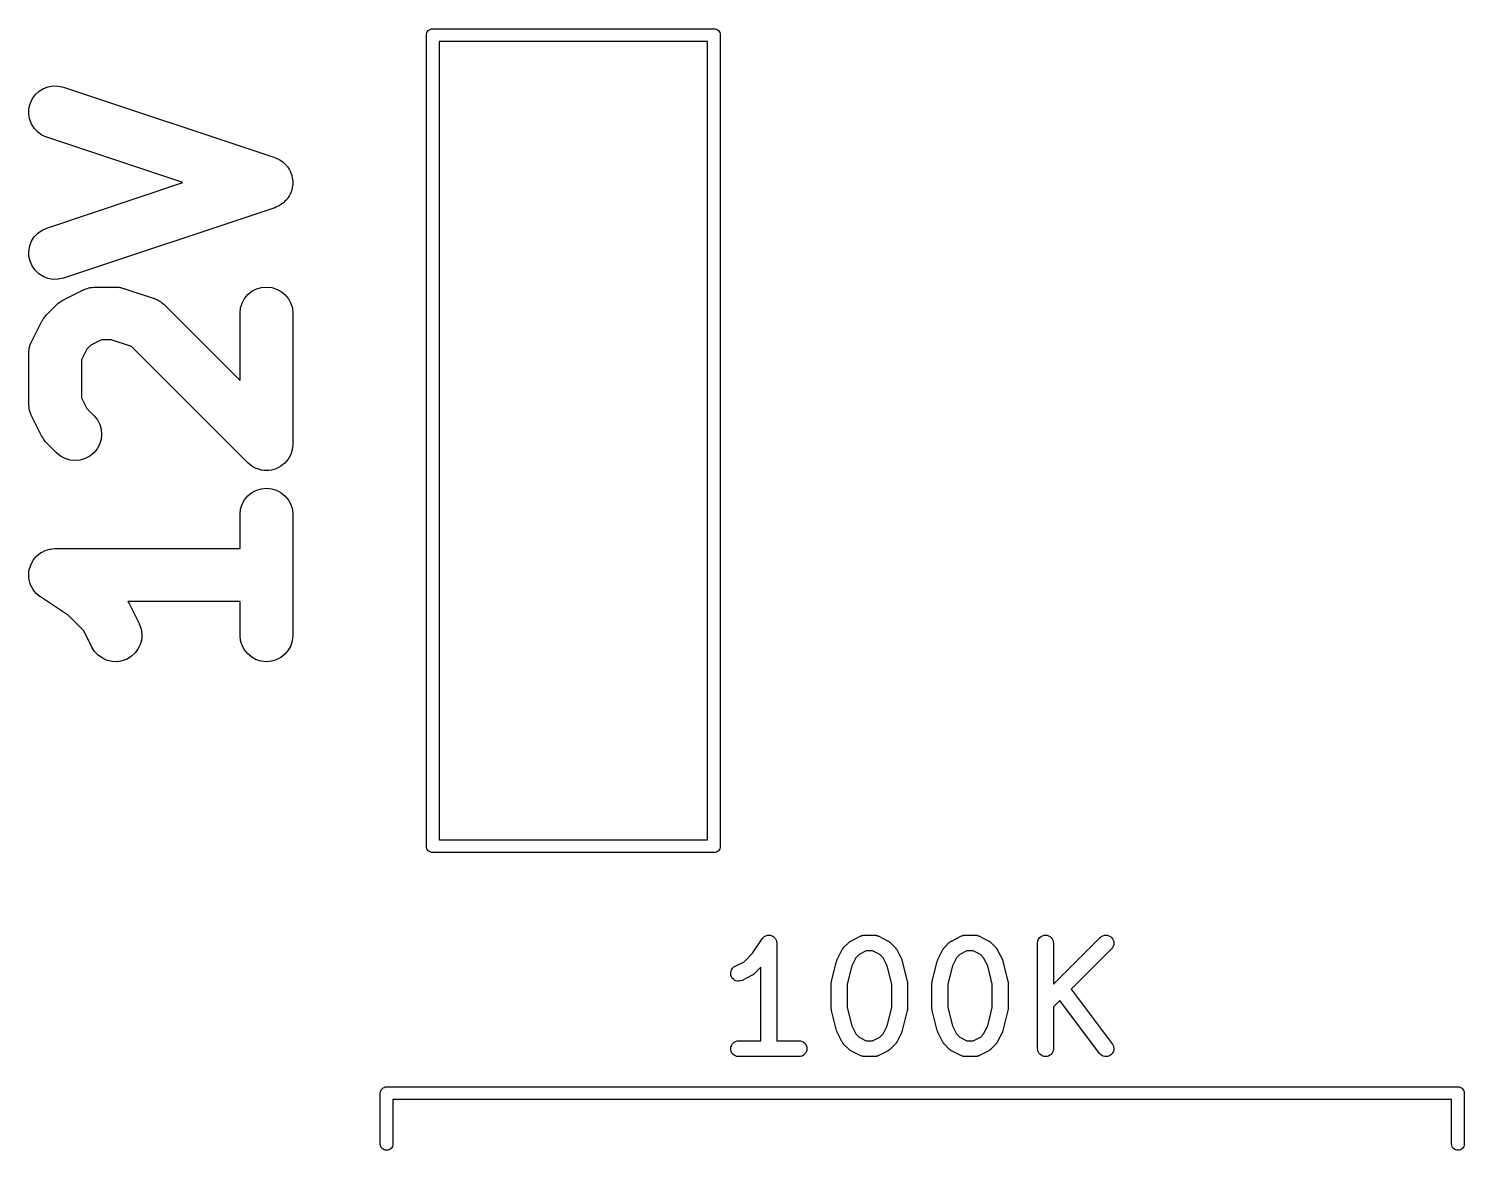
# Model space of a CAD drawing. Extents: x 84.8 to 173.4, y -140 to -47.1.
# Drawn here: x 97.46 to 111.05, y -78.63 to -68.01 of the extents above; entities that cross this region are included whole.
import ezdxf

# ---------------------------------------------------------------- set-up
doc = ezdxf.new("R2010")
doc.units = 0
doc.header["$MEASUREMENT"] = 0
doc.layers.add('BLACK', color=7, linetype='CONTINUOUS')

msp = doc.modelspace()

# ---------------------------------------------------------------- linework, layer by layer
at = {"layer": 'BLACK', "linetype": 'CONTINUOUS'}
for p, q in [((101.226, -68.072), (101.227, -68.0602)), ((101.227, -68.0602), (101.23, -68.0489)), ((101.23, -68.0489), (101.236, -68.0385)), ((101.236, -68.0385), (101.243, -68.0294)), ((101.243, -68.0294), (101.253, -68.0219)), ((101.253, -68.0219), (101.263, -68.0163)), ((101.263, -68.0163), (101.274, -68.0129)), ((101.274, -68.0129), (101.283, -68.012)), ((101.283, -68.012), (101.286, -68.0117)), ((101.286, -68.0117), (101.289, -68.012)), ((101.289, -68.012), (103.943, -68.012)), ((103.943, -68.012), (103.946, -68.0117)), ((103.946, -68.0117), (103.949, -68.012)), ((103.949, -68.012), (103.949, -68.012)), ((103.949, -68.012), (103.958, -68.0129)), ((103.958, -68.0129), (103.969, -68.0163)), ((103.969, -68.0163), (103.979, -68.0219)), ((103.979, -68.0219), (103.989, -68.0294)), ((103.989, -68.0294), (103.996, -68.0385)), ((103.996, -68.0385), (104.002, -68.0489)), ((104.002, -68.0489), (104.005, -68.0602)), ((104.005, -68.0602), (104.006, -68.072)), ((101.226, -68.0749), (101.226, -68.072)), ((101.226, -75.749), (101.226, -68.0749)), ((101.346, -68.132), (101.346, -75.692)), ((103.886, -68.132), (101.346, -68.132)), ((103.886, -75.692), (103.886, -68.132)), ((104.006, -68.072), (104.006, -68.0749)), ((104.006, -68.0749), (104.006, -75.7491)), ((97.5228, -68.6378), (97.5583, -68.6044)), ((97.5583, -68.6044), (97.5997, -68.5786)), ((97.5997, -68.5786), (97.6454, -68.5613)), ((97.6454, -68.5613), (97.6935, -68.5532)), ((97.6935, -68.5532), (97.7422, -68.5546)), ((97.7422, -68.5546), (97.7898, -68.5654)), ((97.7898, -68.5654), (99.7898, -69.2321)), ((97.463, -68.7694), (97.4741, -68.7219)), ((97.4741, -68.7219), (97.4943, -68.6774)), ((97.4943, -68.6774), (97.5228, -68.6378)), ((97.4612, -68.8181), (97.463, -68.7694)), ((97.469, -68.8663), (97.4612, -68.8181)), ((97.486, -68.912), (97.469, -68.8663)), ((97.5115, -68.9536), (97.486, -68.912)), ((97.5447, -68.9894), (97.5115, -68.9536)), ((97.5841, -69.0181), (97.5447, -68.9894)), ((97.6284, -69.0386), (97.5841, -69.0181)), ((97.6317, -69.0397), (97.6284, -69.0386)), ((98.9202, -69.4692), (97.6317, -69.0397)), ((99.7898, -69.2321), (99.7931, -69.2332)), ((99.7931, -69.2332), (99.8088, -69.2405)), ((99.8088, -69.2405), (99.8249, -69.2468)), ((99.8249, -69.2468), (99.8309, -69.2507)), ((99.8309, -69.2507), (99.8374, -69.2537)), ((99.8374, -69.2537), (99.8514, -69.2639)), ((99.8514, -69.2639), (99.8659, -69.2732)), ((99.8659, -69.2732), (99.8711, -69.2782)), ((99.8711, -69.2782), (99.8769, -69.2824)), ((99.8769, -69.2824), (99.8886, -69.2951)), ((99.8886, -69.2951), (99.901, -69.3071)), ((99.901, -69.3071), (99.9051, -69.313)), ((99.9051, -69.313), (99.91, -69.3182)), ((99.91, -69.3182), (99.919, -69.3329)), ((99.919, -69.3329), (99.9289, -69.3471)), ((99.9289, -69.3471), (99.9318, -69.3537)), ((99.9318, -69.3537), (99.9355, -69.3598)), ((99.9355, -69.3598), (99.9415, -69.376)), ((99.9415, -69.376), (99.9485, -69.3918)), ((99.9485, -69.3918), (99.95, -69.3988)), ((99.95, -69.3988), (99.9525, -69.4055)), ((99.9525, -69.4055), (99.9553, -69.4226)), ((99.9553, -69.4226), (99.959, -69.4395)), ((97.6317, -69.8987), (98.9202, -69.4692)), ((99.9402, -69.5657), (99.934, -69.5818)), ((99.9474, -69.5499), (99.9402, -69.5657)), ((99.949, -69.543), (99.9474, -69.5499)), ((99.9516, -69.5363), (99.949, -69.543)), ((99.9546, -69.5193), (99.9516, -69.5363)), ((99.9585, -69.5025), (99.9546, -69.5193)), ((99.9588, -69.4953), (99.9585, -69.5025)), ((99.96, -69.4883), (99.9588, -69.4953)), ((99.959, -69.4395), (99.9591, -69.4466)), ((99.9591, -69.4466), (99.9603, -69.4537)), ((99.9603, -69.4537), (99.9597, -69.471)), ((99.9597, -69.471), (99.96, -69.4883)), ((99.8056, -69.6994), (99.7898, -69.7064)), ((99.8218, -69.6932), (99.8056, -69.6994)), ((99.8278, -69.6894), (99.8218, -69.6932)), ((99.8344, -69.6865), (99.8278, -69.6894)), ((99.8485, -69.6766), (99.8344, -69.6865)), ((99.8632, -69.6674), (99.8485, -69.6766)), ((99.8684, -69.6625), (99.8632, -69.6674)), ((99.8742, -69.6584), (99.8684, -69.6625)), ((99.8862, -69.6458), (99.8742, -69.6584)), ((99.8988, -69.634), (99.8862, -69.6458)), ((99.9029, -69.6282), (99.8988, -69.634)), ((99.9079, -69.623), (99.9029, -69.6282)), ((99.9171, -69.6084), (99.9079, -69.623)), ((99.9272, -69.5944), (99.9171, -69.6084)), ((99.9301, -69.5879), (99.9272, -69.5944)), ((99.934, -69.5818), (99.9301, -69.5879)), ((99.7898, -69.7064), (97.7898, -70.3731)), ((97.5137, -69.9821), (97.5473, -69.9468)), ((97.5473, -69.9468), (97.5871, -69.9186)), ((97.5871, -69.9186), (97.6317, -69.8987)), ((97.4615, -70.1169), (97.4699, -70.0688)), ((97.4699, -70.0688), (97.4875, -70.0233)), ((97.4875, -70.0233), (97.5137, -69.9821)), ((97.4625, -70.1657), (97.4615, -70.1169)), ((97.473, -70.2133), (97.4625, -70.1657)), ((97.4926, -70.258), (97.473, -70.2133)), ((97.5205, -70.2981), (97.4926, -70.258)), ((97.5556, -70.3319), (97.5205, -70.2981)), ((97.5966, -70.3583), (97.5556, -70.3319)), ((97.642, -70.3763), (97.5966, -70.3583)), ((97.69, -70.385), (97.642, -70.3763)), ((97.7865, -70.3742), (97.7388, -70.3843)), ((97.7898, -70.3731), (97.7865, -70.3742)), ((97.7388, -70.3843), (97.69, -70.385)), ((97.7894, -70.579), (97.9799, -70.4837)), ((97.9799, -70.4837), (97.983, -70.4822)), ((97.983, -70.4822), (97.99, -70.4796)), ((97.99, -70.4796), (97.9964, -70.4762)), ((97.9964, -70.4762), (98.0128, -70.4713)), ((98.0128, -70.4713), (98.0288, -70.4654)), ((98.0288, -70.4654), (98.0361, -70.4642)), ((98.0361, -70.4642), (98.0432, -70.4621)), ((98.0432, -70.4621), (98.0602, -70.4604)), ((98.0602, -70.4604), (98.077, -70.4578)), ((98.077, -70.4578), (98.0844, -70.4581)), ((98.0844, -70.4581), (98.0917, -70.4573)), ((98.0917, -70.4573), (98.2822, -70.4573)), ((98.2822, -70.4573), (98.2857, -70.4574)), ((98.2857, -70.4574), (98.2996, -70.4589)), ((98.2996, -70.4589), (98.3137, -70.4593)), ((98.3137, -70.4593), (98.3238, -70.4616)), ((98.3238, -70.4616), (98.3342, -70.4628)), ((98.3342, -70.4628), (98.3476, -70.467)), ((98.3476, -70.467), (98.3612, -70.4702)), ((98.3612, -70.4702), (98.647, -70.5654)), ((99.5358, -70.5287), (99.5739, -70.4981)), ((99.5739, -70.4981), (99.6171, -70.4755)), ((99.6171, -70.4755), (99.6639, -70.4618)), ((99.6639, -70.4618), (99.7125, -70.4573)), ((99.7125, -70.4573), (99.761, -70.4624)), ((99.761, -70.4624), (99.8076, -70.4769)), ((99.8076, -70.4769), (99.8506, -70.5001)), ((99.8506, -70.5001), (99.8882, -70.5312)), ((97.6292, -70.721), (97.7245, -70.6258)), ((97.7245, -70.6258), (97.7269, -70.6233)), ((97.7269, -70.6233), (97.7379, -70.6146)), ((97.7379, -70.6146), (97.7481, -70.6049)), ((97.7481, -70.6049), (97.7569, -70.5994)), ((97.7569, -70.5994), (97.7651, -70.5929)), ((97.7651, -70.5929), (97.7775, -70.5864)), ((97.7775, -70.5864), (97.7894, -70.579)), ((98.647, -70.5654), (98.6503, -70.5665)), ((98.6503, -70.5665), (98.6569, -70.5696)), ((98.6569, -70.5696), (98.664, -70.5718)), ((98.664, -70.5718), (98.679, -70.5798)), ((98.679, -70.5798), (98.6945, -70.587)), ((98.6945, -70.587), (98.7005, -70.5913)), ((98.7005, -70.5913), (98.707, -70.5948)), ((98.707, -70.5948), (98.7202, -70.6057)), ((98.7202, -70.6057), (98.734, -70.6157)), ((98.734, -70.6157), (98.739, -70.6211)), ((98.739, -70.6211), (98.7447, -70.6258)), ((98.7447, -70.6258), (99.4608, -71.3419)), ((99.4662, -70.6554), (99.481, -70.6088)), ((99.481, -70.6088), (99.5045, -70.5661)), ((99.5045, -70.5661), (99.5358, -70.5287)), ((99.8882, -70.5312), (99.919, -70.569)), ((99.919, -70.569), (99.9419, -70.6121)), ((99.9419, -70.6121), (99.956, -70.6588)), ((97.4872, -70.9765), (97.5824, -70.786)), ((97.5824, -70.786), (97.584, -70.7829)), ((97.584, -70.7829), (97.5916, -70.7711)), ((97.5916, -70.7711), (97.5983, -70.7587)), ((97.5983, -70.7587), (97.6049, -70.7507)), ((97.6049, -70.7507), (97.6105, -70.742)), ((97.6105, -70.742), (97.6203, -70.7319)), ((97.6203, -70.7319), (97.6292, -70.721)), ((99.4608, -70.7038), (99.4662, -70.6554)), ((99.4608, -70.7073), (99.4608, -70.7038)), ((99.4608, -71.3419), (99.4608, -70.7073)), ((99.956, -70.6588), (99.9608, -70.7073)), ((99.9608, -70.7073), (99.9608, -71.9454)), ((97.4614, -71.0701), (97.4643, -71.0533)), ((97.4643, -71.0533), (97.4662, -71.0363)), ((97.4662, -71.0363), (97.4684, -71.0293)), ((97.4684, -71.0293), (97.4697, -71.022)), ((97.4697, -71.022), (97.4758, -71.0061)), ((97.4758, -71.0061), (97.481, -70.9898)), ((97.481, -70.9898), (97.4845, -70.9834)), ((97.4845, -70.9834), (97.4872, -70.9765)), ((98.0115, -71.0459), (97.9608, -71.1473)), ((98.0493, -71.008), (98.0115, -71.0459)), ((98.1507, -70.9573), (98.0493, -71.008)), ((98.2416, -70.9573), (98.1507, -70.9573)), ((98.4329, -71.0211), (98.2416, -70.9573)), ((99.534, -72.1222), (98.4329, -71.0211)), ((97.4608, -71.0848), (97.4616, -71.0775)), ((97.4608, -71.0883), (97.4608, -71.0848)), ((97.4608, -71.5645), (97.4608, -71.0883)), ((97.4616, -71.0775), (97.4614, -71.0701)), ((97.9608, -71.1473), (97.9608, -71.5055)), ((97.4615, -71.5718), (97.4608, -71.5645)), ((97.4612, -71.5792), (97.4615, -71.5718)), ((97.4639, -71.596), (97.4612, -71.5792)), ((97.4655, -71.613), (97.4639, -71.596)), ((97.9608, -71.5055), (98.0115, -71.6069)), ((97.4676, -71.6201), (97.4655, -71.613)), ((97.4688, -71.6273), (97.4676, -71.6201)), ((97.4747, -71.6434), (97.4688, -71.6273)), ((97.4796, -71.6597), (97.4747, -71.6434)), ((97.4831, -71.6662), (97.4796, -71.6597)), ((97.4856, -71.6731), (97.4831, -71.6662)), ((97.4872, -71.6763), (97.4856, -71.6731)), ((97.5824, -71.8668), (97.4872, -71.6763)), ((98.0115, -71.6069), (98.078, -71.6734)), ((98.078, -71.6734), (98.0805, -71.6759)), ((98.0805, -71.6759), (98.1109, -71.714)), ((98.1109, -71.714), (98.1334, -71.7573)), ((97.5899, -71.8786), (97.5824, -71.8668)), ((98.1334, -71.7573), (98.147, -71.8042)), ((98.1512, -71.8528), (98.146, -71.9013)), ((98.147, -71.8042), (98.1512, -71.8528)), ((97.5963, -71.8911), (97.5899, -71.8786)), ((97.6028, -71.8992), (97.5963, -71.8911)), ((97.6084, -71.9081), (97.6028, -71.8992)), ((97.618, -71.9183), (97.6084, -71.9081)), ((97.6268, -71.9292), (97.618, -71.9183)), ((97.6292, -71.9317), (97.6268, -71.9292)), ((97.7245, -72.027), (97.6292, -71.9317)), ((98.108, -71.9907), (98.0768, -72.0282)), ((98.1314, -71.9479), (98.108, -71.9907)), ((98.146, -71.9013), (98.1314, -71.9479)), ((99.9553, -71.9974), (99.9481, -72.0201)), ((99.9555, -71.9966), (99.9553, -71.997)), ((99.9553, -71.997), (99.9553, -71.9974)), ((99.9581, -71.9728), (99.9555, -71.9966)), ((99.9607, -71.9489), (99.9581, -71.9728)), ((99.9608, -71.9454), (99.9607, -71.948)), ((99.9607, -71.948), (99.9607, -71.948)), ((99.9607, -71.948), (99.9607, -71.9481)), ((99.9607, -71.9481), (99.9607, -71.9489)), ((97.7622, -72.0579), (97.7245, -72.027)), ((97.8052, -72.081), (97.7622, -72.0579)), ((97.8518, -72.0953), (97.8052, -72.081)), ((97.9004, -72.1002), (97.8518, -72.0953)), ((97.9489, -72.0956), (97.9004, -72.1002)), ((97.9957, -72.0817), (97.9489, -72.0956)), ((98.0389, -72.0589), (97.9957, -72.0817)), ((98.0768, -72.0282), (98.0389, -72.0589)), ((99.5526, -72.1375), (99.534, -72.1222)), ((99.571, -72.1527), (99.5526, -72.1375)), ((99.8671, -72.139), (99.8484, -72.1541)), ((99.8857, -72.124), (99.8671, -72.139)), ((99.886, -72.1237), (99.8857, -72.124)), ((99.8863, -72.1234), (99.886, -72.1237)), ((99.9017, -72.105), (99.8863, -72.1234)), ((99.917, -72.0867), (99.9017, -72.105)), ((99.9172, -72.0863), (99.917, -72.0867)), ((99.9175, -72.0859), (99.9172, -72.0863)), ((99.9291, -72.0648), (99.9175, -72.0859)), ((99.9405, -72.0439), (99.9291, -72.0648)), ((99.9407, -72.0435), (99.9405, -72.0439)), ((99.9409, -72.0431), (99.9407, -72.0435)), ((99.9481, -72.0201), (99.9409, -72.0431)), ((99.5713, -72.1529), (99.571, -72.1527)), ((99.5717, -72.1532), (99.5713, -72.1529)), ((99.593, -72.1646), (99.5717, -72.1532)), ((99.6139, -72.1759), (99.593, -72.1646)), ((99.6143, -72.176), (99.6139, -72.1759)), ((99.6147, -72.1762), (99.6143, -72.176)), ((99.6376, -72.1833), (99.6147, -72.1762)), ((99.6605, -72.1903), (99.6376, -72.1833)), ((99.6609, -72.1904), (99.6605, -72.1903)), ((99.6613, -72.1905), (99.6609, -72.1904)), ((99.6852, -72.1929), (99.6613, -72.1905)), ((99.709, -72.1954), (99.6852, -72.1929)), ((99.7095, -72.1954), (99.709, -72.1954)), ((99.7099, -72.1954), (99.7095, -72.1954)), ((99.7337, -72.1932), (99.7099, -72.1954)), ((99.7576, -72.191), (99.7337, -72.1932)), ((99.758, -72.1909), (99.7576, -72.191)), ((99.7585, -72.1908), (99.758, -72.1909)), ((99.7813, -72.184), (99.7585, -72.1908)), ((99.8044, -72.1772), (99.7813, -72.184)), ((99.8048, -72.177), (99.8044, -72.1772)), ((99.8052, -72.1769), (99.8048, -72.177)), ((99.8265, -72.1657), (99.8052, -72.1769)), ((99.8477, -72.1546), (99.8265, -72.1657)), ((99.848, -72.1543), (99.8477, -72.1546)), ((99.8484, -72.1541), (99.848, -72.1543)), ((99.5358, -72.4335), (99.5739, -72.4029)), ((99.5739, -72.4029), (99.6171, -72.3803)), ((99.6171, -72.3803), (99.6639, -72.3665)), ((99.6639, -72.3665), (99.7125, -72.3621)), ((99.7125, -72.3621), (99.761, -72.3672)), ((99.761, -72.3672), (99.8076, -72.3816)), ((99.8076, -72.3816), (99.8506, -72.4048)), ((99.8506, -72.4048), (99.8882, -72.4359)), ((99.4662, -72.5601), (99.481, -72.5136)), ((99.481, -72.5136), (99.5045, -72.4709)), ((99.5045, -72.4709), (99.5358, -72.4335)), ((99.8882, -72.4359), (99.919, -72.4737)), ((99.919, -72.4737), (99.9419, -72.5168)), ((99.9419, -72.5168), (99.956, -72.5635)), ((99.4608, -72.6086), (99.4662, -72.5601)), ((99.4608, -72.6121), (99.4608, -72.6086)), ((99.4608, -72.9335), (99.4608, -72.6121)), ((99.956, -72.5635), (99.9608, -72.6121)), ((99.9608, -72.6121), (99.9608, -73.755)), ((97.5941, -72.9638), (97.6155, -72.9524)), ((97.6155, -72.9524), (97.6157, -72.9523)), ((97.6157, -72.9523), (97.6159, -72.9522)), ((97.6159, -72.9522), (97.6388, -72.9453)), ((97.6388, -72.9453), (97.6622, -72.9383)), ((97.6622, -72.9383), (97.6624, -72.9383)), ((97.6624, -72.9383), (97.6626, -72.9382)), ((97.6626, -72.9382), (97.6864, -72.9359)), ((97.6864, -72.9359), (97.7108, -72.9335)), ((97.7108, -72.9335), (99.4608, -72.9335)), ((97.4732, -73.1097), (97.4803, -73.0866)), ((97.4803, -73.0866), (97.4804, -73.0865)), ((97.4804, -73.0863), (97.4922, -73.0647)), ((97.4804, -73.0865), (97.4804, -73.0863)), ((97.4922, -73.0647), (97.5035, -73.0437)), ((97.5035, -73.0437), (97.5036, -73.0436)), ((97.5036, -73.0436), (97.5037, -73.0434)), ((97.5037, -73.0434), (97.5193, -73.0246)), ((97.5193, -73.0246), (97.5346, -73.0061)), ((97.5346, -73.0061), (97.5348, -73.006)), ((97.5348, -73.006), (97.5349, -73.0059)), ((97.5349, -73.0059), (97.5536, -72.9906)), ((97.5536, -72.9906), (97.5724, -72.9753)), ((97.5724, -72.9753), (97.5726, -72.9752)), ((97.5726, -72.9752), (97.5727, -72.9751)), ((97.5727, -72.9751), (97.5941, -72.9638)), ((97.4608, -73.1814), (97.4633, -73.1572)), ((97.4608, -73.1816), (97.4608, -73.1814)), ((97.4608, -73.1818), (97.4608, -73.1816)), ((97.463, -73.2059), (97.4608, -73.1818)), ((97.4651, -73.23), (97.463, -73.2059)), ((97.4633, -73.1572), (97.4659, -73.1333)), ((97.4652, -73.2302), (97.4651, -73.23)), ((97.4652, -73.2304), (97.4652, -73.2302)), ((97.472, -73.2536), (97.4652, -73.2304)), ((97.4659, -73.1329), (97.4732, -73.1097)), ((97.4659, -73.1331), (97.4659, -73.1329)), ((97.4659, -73.1333), (97.4659, -73.1331)), ((97.4788, -73.2768), (97.472, -73.2536)), ((97.4789, -73.277), (97.4788, -73.2768)), ((97.479, -73.2772), (97.4789, -73.277)), ((97.4901, -73.2985), (97.479, -73.2772)), ((97.5014, -73.3201), (97.4901, -73.2985)), ((97.5015, -73.3202), (97.5014, -73.3201)), ((97.5016, -73.3204), (97.5015, -73.3202)), ((97.5167, -73.3392), (97.5016, -73.3204)), ((97.5319, -73.3582), (97.5167, -73.3392)), ((97.532, -73.3583), (97.5319, -73.3582)), ((97.5321, -73.3584), (97.532, -73.3583)), ((97.5504, -73.3738), (97.5321, -73.3584)), ((97.5692, -73.3896), (97.5504, -73.3738)), ((97.5695, -73.3898), (97.5692, -73.3896)), ((97.5721, -73.3915), (97.5695, -73.3898)), ((97.5695, -73.3898), (97.5695, -73.3898)), ((97.5695, -73.3898), (97.5695, -73.3898)), ((97.8372, -73.5683), (97.5721, -73.3915)), ((99.4608, -73.4335), (98.3993, -73.4335)), ((98.3993, -73.4335), (98.4031, -73.4408)), ((98.4031, -73.4408), (98.4106, -73.4527)), ((98.4106, -73.4527), (98.5058, -73.6431)), ((99.4608, -73.755), (99.4608, -73.4335)), ((97.9815, -73.7126), (97.8372, -73.5683)), ((98.0586, -73.8668), (97.9815, -73.7126)), ((98.5058, -73.6431), (98.5073, -73.6463)), ((98.5073, -73.6463), (98.5242, -73.6921)), ((98.5242, -73.6921), (98.5318, -73.7403)), ((98.5318, -73.7403), (98.5299, -73.789)), ((99.4655, -73.8035), (99.4608, -73.755)), ((99.9607, -73.7584), (99.9553, -73.8069)), ((99.9608, -73.755), (99.9607, -73.7584)), ((98.0846, -73.9081), (98.0586, -73.8668)), ((98.1181, -73.9435), (98.0846, -73.9081)), ((98.4982, -73.8808), (98.4696, -73.9204)), ((98.5185, -73.8365), (98.4982, -73.8808)), ((98.5299, -73.789), (98.5185, -73.8365)), ((99.4796, -73.8502), (99.4655, -73.8035)), ((99.5025, -73.8933), (99.4796, -73.8502)), ((99.5334, -73.9311), (99.5025, -73.8933)), ((99.917, -73.8962), (99.8857, -73.9336)), ((99.9405, -73.8534), (99.917, -73.8962)), ((99.9553, -73.8069), (99.9405, -73.8534)), ((98.1578, -73.9718), (98.1181, -73.9435)), ((98.2023, -73.9918), (98.1578, -73.9718)), ((98.2498, -74.0028), (98.2023, -73.9918)), ((98.2986, -74.0044), (98.2498, -74.0028)), ((98.3467, -73.9965), (98.2986, -74.0044)), ((98.3924, -73.9793), (98.3467, -73.9965)), ((98.4339, -73.9536), (98.3924, -73.9793)), ((98.4696, -73.9204), (98.4339, -73.9536)), ((99.571, -73.9622), (99.5334, -73.9311)), ((99.6139, -73.9854), (99.571, -73.9622)), ((99.6605, -73.9998), (99.6139, -73.9854)), ((99.709, -74.0049), (99.6605, -73.9998)), ((99.7576, -74.0005), (99.709, -74.0049)), ((99.8044, -73.9867), (99.7576, -74.0005)), ((99.8477, -73.9641), (99.8044, -73.9867)), ((99.8857, -73.9336), (99.8477, -73.9641)), ((101.226, -75.752), (101.226, -75.749)), ((101.227, -75.7638), (101.226, -75.752)), ((101.23, -75.7751), (101.227, -75.7638)), ((101.236, -75.7855), (101.23, -75.7751)), ((101.243, -75.7946), (101.236, -75.7855)), ((101.253, -75.8021), (101.243, -75.7946)), ((101.263, -75.8077), (101.253, -75.8021)), ((101.274, -75.8111), (101.263, -75.8077)), ((101.283, -75.812), (101.274, -75.8111)), ((101.286, -75.8123), (101.283, -75.812)), ((101.283, -75.812), (101.283, -75.812)), ((101.289, -75.812), (101.286, -75.8123)), ((103.943, -75.812), (101.289, -75.812)), ((101.346, -75.692), (103.886, -75.692)), ((103.946, -75.8123), (103.943, -75.812)), ((103.95, -75.8119), (103.946, -75.8123)), ((103.958, -75.8111), (103.95, -75.8119)), ((103.969, -75.8077), (103.958, -75.8111)), ((103.979, -75.8021), (103.969, -75.8077)), ((103.989, -75.7946), (103.979, -75.8021)), ((103.996, -75.7855), (103.989, -75.7946)), ((104.002, -75.7751), (103.996, -75.7855)), ((104.005, -75.7638), (104.002, -75.7751)), ((104.006, -75.752), (104.005, -75.7638)), ((104.006, -75.7491), (104.006, -75.752)), ((104.312, -76.7635), (104.403, -76.6268)), ((104.403, -76.6268), (104.404, -76.626)), ((104.404, -76.6259), (104.408, -76.6205)), ((104.404, -76.626), (104.404, -76.6259)), ((104.404, -76.626), (104.404, -76.626)), ((104.404, -76.626), (104.404, -76.626)), ((104.408, -76.6205), (104.413, -76.6148)), ((104.413, -76.6147), (104.419, -76.6102)), ((104.413, -76.6148), (104.413, -76.6147)), ((104.413, -76.6148), (104.413, -76.6148)), ((104.419, -76.6102), (104.425, -76.6056)), ((104.425, -76.6056), (104.431, -76.6021)), ((104.425, -76.6056), (104.425, -76.6056)), ((104.425, -76.6056), (104.425, -76.6056)), ((104.431, -76.6021), (104.438, -76.5988)), ((104.438, -76.5988), (104.444, -76.5968)), ((104.438, -76.5988), (104.438, -76.5988)), ((104.438, -76.5988), (104.438, -76.5988)), ((104.444, -76.5968), (104.452, -76.5947)), ((104.452, -76.5947), (104.459, -76.5941)), ((104.452, -76.5947), (104.452, -76.5947)), ((104.452, -76.5947), (104.452, -76.5947)), ((104.459, -76.5941), (104.466, -76.5934)), ((104.466, -76.5934), (104.466, -76.5934)), ((104.466, -76.5934), (104.473, -76.5941)), ((104.466, -76.5934), (104.466, -76.5934)), ((104.473, -76.5941), (104.481, -76.5949)), ((104.481, -76.5949), (104.481, -76.5949)), ((104.481, -76.5949), (104.481, -76.5949)), ((104.481, -76.5949), (104.488, -76.5971)), ((104.488, -76.5971), (104.495, -76.5992)), ((104.495, -76.5992), (104.495, -76.5993)), ((104.495, -76.5993), (104.495, -76.5993)), ((104.495, -76.5993), (104.501, -76.6026)), ((104.501, -76.6026), (104.508, -76.6062)), ((104.508, -76.6062), (104.508, -76.6062)), ((104.508, -76.6062), (104.508, -76.6063)), ((104.508, -76.6063), (104.513, -76.6106)), ((104.513, -76.6106), (104.519, -76.6155)), ((104.519, -76.6155), (104.519, -76.6156)), ((104.519, -76.6156), (104.519, -76.6156)), ((104.519, -76.6156), (104.523, -76.6212)), ((104.523, -76.6212), (104.528, -76.6269)), ((104.528, -76.6269), (104.528, -76.6269)), ((104.528, -76.6269), (104.528, -76.627)), ((104.528, -76.627), (104.532, -76.6334)), ((105.242, -76.6489), (105.337, -76.6013)), ((105.337, -76.6013), (105.338, -76.6008)), ((105.338, -76.6008), (105.34, -76.6001)), ((105.34, -76.6001), (105.342, -76.599)), ((105.342, -76.599), (105.347, -76.5976)), ((105.347, -76.5976), (105.352, -76.5958)), ((105.352, -76.5958), (105.354, -76.5954)), ((105.354, -76.5954), (105.356, -76.5948)), ((105.356, -76.5948), (105.361, -76.5943)), ((105.361, -76.5943), (105.366, -76.5935)), ((105.366, -76.5935), (105.368, -76.5936)), ((105.368, -76.5936), (105.37, -76.5934)), ((105.37, -76.5934), (105.466, -76.5934)), ((105.466, -76.5934), (105.467, -76.5934)), ((105.467, -76.5934), (105.469, -76.5936)), ((105.469, -76.5936), (105.471, -76.5936)), ((105.471, -76.5936), (105.476, -76.5944)), ((105.476, -76.5944), (105.481, -76.595)), ((105.481, -76.595), (105.483, -76.5957)), ((105.483, -76.5957), (105.485, -76.5961)), ((105.485, -76.5961), (105.49, -76.5979)), ((105.49, -76.5979), (105.495, -76.5994)), ((105.495, -76.5994), (105.497, -76.6005)), ((105.497, -76.6005), (105.499, -76.6013)), ((105.499, -76.6013), (105.594, -76.6489)), ((106.194, -76.6489), (106.289, -76.6013)), ((106.289, -76.6013), (106.29, -76.6008)), ((106.29, -76.6008), (106.292, -76.6001)), ((106.292, -76.6001), (106.294, -76.599)), ((106.294, -76.599), (106.299, -76.5976)), ((106.299, -76.5976), (106.304, -76.5958)), ((106.304, -76.5958), (106.306, -76.5954)), ((106.306, -76.5954), (106.308, -76.5948)), ((106.308, -76.5948), (106.313, -76.5943)), ((106.313, -76.5943), (106.318, -76.5935)), ((106.318, -76.5935), (106.321, -76.5936)), ((106.321, -76.5936), (106.323, -76.5934)), ((106.323, -76.5934), (106.418, -76.5934)), ((106.418, -76.5934), (106.419, -76.5934)), ((106.419, -76.5934), (106.421, -76.5936)), ((106.421, -76.5936), (106.423, -76.5936)), ((106.423, -76.5936), (106.429, -76.5944)), ((106.429, -76.5944), (106.434, -76.595)), ((106.434, -76.595), (106.436, -76.5957)), ((106.436, -76.5957), (106.438, -76.5961)), ((106.438, -76.5961), (106.443, -76.5979)), ((106.443, -76.5979), (106.448, -76.5994)), ((106.448, -76.5994), (106.449, -76.6005)), ((106.449, -76.6005), (106.452, -76.6013)), ((106.452, -76.6013), (106.547, -76.6489)), ((107.016, -76.6388), (107.023, -76.626)), ((107.023, -76.626), (107.032, -76.6148)), ((107.032, -76.6148), (107.044, -76.6056)), ((107.044, -76.6056), (107.057, -76.5988)), ((107.057, -76.5988), (107.071, -76.5947)), ((107.071, -76.5947), (107.085, -76.5934)), ((107.085, -76.5934), (107.1, -76.5949)), ((107.1, -76.5949), (107.114, -76.5992)), ((107.114, -76.5992), (107.127, -76.6062)), ((107.127, -76.6062), (107.138, -76.6155)), ((107.138, -76.6155), (107.147, -76.6269)), ((107.147, -76.6269), (107.154, -76.6398)), ((107.16, -77.0587), (107.603, -76.6153)), ((107.603, -76.6153), (107.604, -76.6146)), ((107.604, -76.6146), (107.615, -76.6055)), ((107.615, -76.6055), (107.628, -76.5987)), ((107.628, -76.5987), (107.642, -76.5947)), ((107.642, -76.5947), (107.657, -76.5934)), ((107.657, -76.5934), (107.671, -76.595)), ((107.671, -76.595), (107.685, -76.5993)), ((107.685, -76.5993), (107.698, -76.6063)), ((107.698, -76.6063), (107.709, -76.6157)), ((107.709, -76.6157), (107.719, -76.6271)), ((107.719, -76.6271), (107.726, -76.64)), ((104.231, -76.8448), (104.312, -76.7635)), ((104.532, -76.6334), (104.535, -76.6398)), ((104.535, -76.6398), (104.535, -76.6399)), ((104.535, -76.6399), (104.535, -76.6399)), ((104.535, -76.6399), (104.537, -76.6464)), ((104.537, -76.6464), (104.539, -76.6538)), ((104.539, -76.6538), (104.539, -76.6539)), ((104.539, -76.6539), (104.539, -76.6539)), ((104.539, -76.6539), (104.54, -76.6612)), ((104.54, -76.6612), (104.541, -76.6684)), ((104.541, -76.6684), (104.541, -77.5934)), ((105.113, -76.8253), (105.16, -76.7301)), ((105.16, -76.7301), (105.161, -76.7291)), ((105.161, -76.7291), (105.163, -76.7256)), ((105.163, -76.7256), (105.165, -76.7219)), ((105.165, -76.7219), (105.167, -76.7195)), ((105.167, -76.7195), (105.169, -76.7169)), ((105.169, -76.7169), (105.172, -76.7138)), ((105.172, -76.7138), (105.174, -76.7106)), ((105.174, -76.7106), (105.222, -76.663)), ((105.222, -76.663), (105.223, -76.6622)), ((105.223, -76.6622), (105.226, -76.6596)), ((105.226, -76.6596), (105.229, -76.6567)), ((105.229, -76.6567), (105.232, -76.655)), ((105.232, -76.655), (105.234, -76.6531)), ((105.234, -76.6531), (105.238, -76.6512)), ((105.238, -76.6512), (105.242, -76.6489)), ((105.388, -76.7434), (105.32, -76.7776)), ((105.448, -76.7434), (105.388, -76.7434)), ((105.516, -76.7776), (105.448, -76.7434)), ((105.594, -76.6489), (105.595, -76.6494)), ((105.595, -76.6494), (105.599, -76.6517)), ((105.599, -76.6517), (105.603, -76.6537)), ((105.603, -76.6537), (105.605, -76.6557)), ((105.605, -76.6557), (105.608, -76.6574)), ((105.608, -76.6574), (105.611, -76.6603)), ((105.611, -76.6603), (105.614, -76.663)), ((105.614, -76.663), (105.662, -76.7106)), ((105.662, -76.7106), (105.662, -76.7113)), ((105.662, -76.7113), (105.665, -76.7146)), ((105.665, -76.7146), (105.668, -76.7177)), ((105.668, -76.7177), (105.669, -76.7203)), ((105.669, -76.7203), (105.671, -76.7228)), ((105.671, -76.7228), (105.673, -76.7265)), ((105.673, -76.7265), (105.676, -76.7301)), ((105.676, -76.7301), (105.723, -76.8253)), ((106.065, -76.8253), (106.113, -76.7301)), ((106.113, -76.7291), (106.116, -76.7256)), ((106.113, -76.7301), (106.113, -76.7291)), ((106.116, -76.7256), (106.118, -76.7219)), ((106.118, -76.7219), (106.12, -76.7195)), ((106.12, -76.7195), (106.121, -76.7169)), ((106.121, -76.7169), (106.124, -76.7138)), ((106.124, -76.7138), (106.127, -76.7106)), ((106.127, -76.7106), (106.174, -76.663)), ((106.174, -76.663), (106.175, -76.6622)), ((106.175, -76.6622), (106.179, -76.6596)), ((106.179, -76.6596), (106.182, -76.6567)), ((106.182, -76.6567), (106.184, -76.655)), ((106.184, -76.655), (106.187, -76.6531)), ((106.187, -76.6531), (106.19, -76.6512)), ((106.19, -76.6512), (106.194, -76.6489)), ((106.34, -76.7434), (106.272, -76.7776)), ((106.4, -76.7434), (106.34, -76.7434)), ((106.469, -76.7776), (106.4, -76.7434)), ((106.547, -76.6489), (106.548, -76.6494)), ((106.548, -76.6494), (106.551, -76.6517)), ((106.551, -76.6517), (106.555, -76.6537)), ((106.555, -76.6537), (106.557, -76.6557)), ((106.557, -76.6557), (106.56, -76.6574)), ((106.56, -76.6574), (106.563, -76.6603)), ((106.563, -76.6603), (106.566, -76.663)), ((106.566, -76.663), (106.614, -76.7106)), ((106.614, -76.7106), (106.615, -76.7113)), ((106.615, -76.7113), (106.617, -76.7146)), ((106.617, -76.7146), (106.62, -76.7177)), ((106.62, -76.7177), (106.622, -76.7203)), ((106.622, -76.7203), (106.624, -76.7228)), ((106.624, -76.7228), (106.626, -76.7265)), ((106.626, -76.7265), (106.628, -76.7301)), ((106.628, -76.7301), (106.676, -76.8253)), ((107.01, -76.6673), (107.011, -76.6528)), ((107.01, -76.6684), (107.01, -76.6673)), ((107.01, -77.6684), (107.01, -76.6684)), ((107.011, -76.6528), (107.016, -76.6388)), ((107.154, -76.6398), (107.158, -76.6538)), ((107.158, -76.6538), (107.16, -76.6684)), ((107.16, -76.6684), (107.16, -77.0587)), ((107.709, -76.7214), (107.327, -77.104)), ((107.718, -76.7101), (107.709, -76.7214)), ((107.725, -76.6972), (107.718, -76.7101)), ((107.73, -76.6832), (107.725, -76.6972)), ((107.726, -76.64), (107.73, -76.6541)), ((107.73, -76.6541), (107.731, -76.6686)), ((107.731, -76.6686), (107.73, -76.6832)), ((104.123, -76.9049), (104.134, -76.8948)), ((104.134, -76.8948), (104.146, -76.887)), ((104.146, -76.887), (104.231, -76.8448)), ((104.391, -76.8971), (104.328, -76.9595)), ((104.391, -77.5934), (104.391, -76.8971)), ((105.06, -77.0311), (105.107, -76.8407)), ((105.107, -76.8397), (105.108, -76.8393)), ((105.107, -76.8407), (105.107, -76.8397)), ((105.108, -76.839), (105.11, -76.8325)), ((105.108, -76.8393), (105.108, -76.839)), ((105.11, -76.8325), (105.113, -76.8259)), ((105.113, -76.8256), (105.113, -76.8253)), ((105.113, -76.8259), (105.113, -76.8256)), ((105.251, -76.885), (105.207, -77.0586)), ((105.289, -76.808), (105.251, -76.885)), ((105.32, -76.7776), (105.289, -76.808)), ((105.547, -76.808), (105.516, -76.7776)), ((105.585, -76.885), (105.547, -76.808)), ((105.629, -77.0586), (105.585, -76.885)), ((105.723, -76.8253), (105.724, -76.8263)), ((105.724, -76.8263), (105.724, -76.8266)), ((105.724, -76.8266), (105.724, -76.8269)), ((105.724, -76.8269), (105.726, -76.8335)), ((105.726, -76.8335), (105.729, -76.84)), ((105.729, -76.84), (105.729, -76.8403)), ((105.729, -76.8403), (105.729, -76.8407)), ((105.729, -76.8407), (105.776, -77.0311)), ((106.012, -77.0311), (106.06, -76.8407)), ((106.06, -76.839), (106.062, -76.8325)), ((106.06, -76.8393), (106.06, -76.839)), ((106.06, -76.8397), (106.06, -76.8393)), ((106.06, -76.8407), (106.06, -76.8397)), ((106.062, -76.8325), (106.065, -76.8259)), ((106.065, -76.8256), (106.065, -76.8253)), ((106.065, -76.8259), (106.065, -76.8256)), ((106.203, -76.885), (106.16, -77.0586)), ((106.242, -76.808), (106.203, -76.885)), ((106.272, -76.7776), (106.242, -76.808)), ((106.499, -76.808), (106.469, -76.7776)), ((106.538, -76.885), (106.499, -76.808)), ((106.581, -77.0586), (106.538, -76.885)), ((106.676, -76.8253), (106.676, -76.8263)), ((106.676, -76.8263), (106.676, -76.8266)), ((106.676, -76.8266), (106.676, -76.8269)), ((106.676, -76.8269), (106.679, -76.8335)), ((106.679, -76.8335), (106.681, -76.84)), ((106.681, -76.84), (106.681, -76.8403)), ((106.681, -76.8403), (106.681, -76.8407)), ((106.681, -76.8407), (106.729, -77.0311)), ((104.105, -76.959), (104.106, -76.9444)), ((104.107, -76.9735), (104.105, -76.959)), ((104.106, -76.9444), (104.109, -76.9301)), ((104.113, -76.9872), (104.107, -76.9735)), ((104.109, -76.9301), (104.115, -76.9168)), ((104.12, -76.9996), (104.113, -76.9872)), ((104.115, -76.9168), (104.123, -76.9049)), ((104.13, -77.0103), (104.12, -76.9996)), ((104.142, -77.0189), (104.13, -77.0103)), ((104.155, -77.025), (104.142, -77.0189)), ((104.17, -77.0284), (104.155, -77.025)), ((104.184, -77.029), (104.17, -77.0284)), ((104.199, -77.0267), (104.184, -77.029)), ((104.213, -77.0216), (104.199, -77.0267)), ((104.309, -76.9736), (104.213, -77.0212)), ((104.213, -77.0212), (104.213, -77.0216)), ((104.312, -76.9713), (104.309, -76.9736)), ((104.316, -76.9694), (104.312, -76.9713)), ((104.318, -76.9674), (104.316, -76.9694)), ((104.321, -76.9658), (104.318, -76.9674)), ((104.324, -76.9629), (104.321, -76.9658)), ((104.327, -76.9602), (104.324, -76.9629)), ((104.328, -76.9595), (104.327, -76.9602)), ((105.058, -77.0397), (105.059, -77.0337)), ((105.059, -77.0325), (105.06, -77.0311)), ((105.059, -77.0337), (105.059, -77.0325)), ((105.776, -77.0311), (105.777, -77.0322)), ((105.777, -77.0322), (105.777, -77.0335)), ((105.777, -77.0335), (105.777, -77.0348)), ((105.777, -77.0348), (105.778, -77.0407)), ((106.011, -77.0337), (106.012, -77.0325)), ((106.011, -77.0397), (106.011, -77.0337)), ((106.012, -77.0325), (106.012, -77.0311)), ((106.729, -77.0311), (106.729, -77.0322)), ((106.729, -77.0322), (106.729, -77.0335)), ((106.729, -77.0335), (106.73, -77.0348)), ((106.73, -77.0348), (106.73, -77.0407)), ((105.057, -77.0456), (105.058, -77.0397)), ((105.057, -77.047), (105.057, -77.0456)), ((105.057, -77.0483), (105.057, -77.047)), ((105.057, -77.0493), (105.057, -77.0483)), ((105.057, -77.2874), (105.057, -77.0493)), ((105.207, -77.0586), (105.207, -77.2782)), ((105.629, -77.2782), (105.629, -77.0586)), ((105.778, -77.0407), (105.779, -77.0467)), ((105.779, -77.0467), (105.779, -77.048)), ((105.779, -77.048), (105.779, -77.0493)), ((105.779, -77.0493), (105.779, -77.2874)), ((106.01, -77.0456), (106.011, -77.0397)), ((106.01, -77.047), (106.01, -77.0456)), ((106.01, -77.0483), (106.01, -77.047)), ((106.01, -77.0493), (106.01, -77.0483)), ((106.01, -77.2874), (106.01, -77.0493)), ((106.16, -77.0586), (106.16, -77.2782)), ((106.581, -77.2782), (106.581, -77.0586)), ((106.73, -77.0407), (106.731, -77.0467)), ((106.731, -77.0467), (106.731, -77.048)), ((106.731, -77.048), (106.731, -77.0493)), ((106.731, -77.0493), (106.731, -77.2874)), ((107.327, -77.104), (107.716, -77.6234)), ((105.057, -77.2888), (105.057, -77.2874)), ((105.057, -77.2901), (105.057, -77.2888)), ((105.058, -77.296), (105.057, -77.2901)), ((105.059, -77.302), (105.058, -77.296)), ((105.059, -77.3033), (105.059, -77.302)), ((105.059, -77.3046), (105.059, -77.3033)), ((105.06, -77.3056), (105.059, -77.3046)), ((105.107, -77.4961), (105.06, -77.3056)), ((105.207, -77.2782), (105.251, -77.4517)), ((105.585, -77.4517), (105.629, -77.2782)), ((105.776, -77.3056), (105.729, -77.4961)), ((105.777, -77.3043), (105.776, -77.3056)), ((105.778, -77.2971), (105.777, -77.303)), ((105.777, -77.303), (105.777, -77.3043)), ((105.779, -77.2911), (105.778, -77.2971)), ((105.779, -77.2874), (105.779, -77.2885)), ((105.779, -77.2885), (105.779, -77.2898)), ((105.779, -77.2898), (105.779, -77.2911)), ((106.01, -77.2888), (106.01, -77.2874)), ((106.01, -77.2901), (106.01, -77.2888)), ((106.011, -77.296), (106.01, -77.2901)), ((106.011, -77.302), (106.011, -77.296)), ((106.011, -77.3033), (106.011, -77.302)), ((106.012, -77.3046), (106.011, -77.3033)), ((106.012, -77.3056), (106.012, -77.3046)), ((106.06, -77.4961), (106.012, -77.3056)), ((106.16, -77.2782), (106.203, -77.4517)), ((106.538, -77.4517), (106.581, -77.2782)), ((106.729, -77.3056), (106.681, -77.4961)), ((106.73, -77.2971), (106.729, -77.303)), ((106.729, -77.303), (106.729, -77.3043)), ((106.729, -77.3043), (106.729, -77.3056)), ((106.731, -77.2911), (106.73, -77.2971)), ((106.731, -77.2874), (106.731, -77.2885)), ((106.731, -77.2885), (106.731, -77.2898)), ((106.731, -77.2898), (106.731, -77.2911)), ((107.219, -77.2111), (107.16, -77.2709)), ((107.16, -77.2709), (107.16, -77.6684)), ((107.596, -77.7134), (107.219, -77.2111)), ((105.107, -77.4964), (105.107, -77.4961)), ((105.107, -77.4968), (105.107, -77.4964)), ((105.11, -77.5033), (105.107, -77.4968)), ((105.112, -77.5099), (105.11, -77.5033)), ((105.112, -77.5102), (105.112, -77.5099)), ((105.112, -77.5105), (105.112, -77.5102)), ((105.113, -77.5114), (105.112, -77.5105)), ((105.16, -77.6067), (105.113, -77.5114)), ((105.251, -77.4517), (105.289, -77.5287)), ((105.289, -77.5287), (105.32, -77.5591)), ((105.32, -77.5591), (105.388, -77.5934)), ((105.448, -77.5934), (105.516, -77.5591)), ((105.516, -77.5591), (105.547, -77.5287)), ((105.547, -77.5287), (105.585, -77.4517)), ((105.723, -77.5114), (105.676, -77.6067)), ((105.726, -77.5043), (105.723, -77.5108)), ((105.723, -77.5108), (105.723, -77.5111)), ((105.723, -77.5111), (105.723, -77.5114)), ((105.728, -77.4978), (105.726, -77.5043)), ((105.729, -77.4971), (105.728, -77.4974)), ((105.728, -77.4974), (105.728, -77.4978)), ((105.729, -77.4961), (105.729, -77.4971)), ((106.06, -77.4964), (106.06, -77.4961)), ((106.06, -77.4968), (106.06, -77.4964)), ((106.062, -77.5033), (106.06, -77.4968)), ((106.064, -77.5099), (106.062, -77.5033)), ((106.065, -77.5102), (106.064, -77.5099)), ((106.065, -77.5105), (106.065, -77.5102)), ((106.065, -77.5114), (106.065, -77.5105)), ((106.113, -77.6067), (106.065, -77.5114)), ((106.203, -77.4517), (106.242, -77.5287)), ((106.242, -77.5287), (106.272, -77.5591)), ((106.272, -77.5591), (106.34, -77.5934)), ((106.4, -77.5934), (106.469, -77.5591)), ((106.469, -77.5591), (106.499, -77.5287)), ((106.499, -77.5287), (106.538, -77.4517)), ((106.676, -77.5114), (106.628, -77.6067)), ((106.678, -77.5043), (106.676, -77.5108)), ((106.676, -77.5108), (106.676, -77.5111)), ((106.676, -77.5111), (106.676, -77.5114)), ((106.681, -77.4978), (106.678, -77.5043)), ((106.681, -77.4961), (106.681, -77.4971)), ((106.681, -77.4971), (106.681, -77.4974)), ((106.681, -77.4974), (106.681, -77.4978)), ((104.105, -77.6679), (104.106, -77.6533)), ((104.106, -77.6824), (104.105, -77.6679)), ((104.106, -77.6533), (104.111, -77.6393)), ((104.11, -77.6965), (104.106, -77.6824)), ((104.117, -77.7094), (104.11, -77.6965)), ((104.111, -77.6393), (104.118, -77.6264)), ((104.126, -77.7209), (104.117, -77.7094)), ((104.118, -77.6264), (104.127, -77.6152)), ((104.127, -77.6152), (104.138, -77.6059)), ((104.138, -77.6059), (104.151, -77.599)), ((104.151, -77.599), (104.165, -77.5948)), ((104.165, -77.5948), (104.18, -77.5934)), ((104.18, -77.5934), (104.391, -77.5934)), ((104.541, -77.5934), (104.751, -77.5934)), ((104.751, -77.5934), (104.752, -77.5934)), ((104.752, -77.5934), (104.767, -77.595)), ((104.767, -77.595), (104.781, -77.5994)), ((104.781, -77.5994), (104.794, -77.6065)), ((104.794, -77.6065), (104.805, -77.6159)), ((104.814, -77.7103), (104.804, -77.7216)), ((104.805, -77.6159), (104.814, -77.6273)), ((104.814, -77.6273), (104.821, -77.6403)), ((104.82, -77.6974), (104.814, -77.7103)), ((104.825, -77.6835), (104.82, -77.6974)), ((104.821, -77.6403), (104.825, -77.6543)), ((104.825, -77.6543), (104.826, -77.6689)), ((104.826, -77.6689), (104.825, -77.6835)), ((105.163, -77.6103), (105.16, -77.6067)), ((105.165, -77.614), (105.163, -77.6103)), ((105.167, -77.6164), (105.165, -77.614)), ((105.168, -77.6191), (105.167, -77.6164)), ((105.171, -77.6221), (105.168, -77.6191)), ((105.174, -77.6254), (105.171, -77.6221)), ((105.174, -77.6262), (105.174, -77.6254)), ((105.222, -77.6738), (105.174, -77.6262)), ((105.225, -77.6765), (105.222, -77.6738)), ((105.228, -77.6794), (105.225, -77.6765)), ((105.231, -77.6811), (105.228, -77.6794)), ((105.233, -77.6831), (105.231, -77.6811)), ((105.237, -77.6851), (105.233, -77.6831)), ((105.241, -77.6874), (105.237, -77.6851)), ((105.242, -77.6878), (105.241, -77.6874)), ((105.337, -77.7355), (105.242, -77.6878)), ((105.388, -77.5934), (105.448, -77.5934)), ((105.594, -77.6878), (105.499, -77.7355)), ((105.598, -77.6856), (105.594, -77.6878)), ((105.602, -77.6837), (105.598, -77.6856)), ((105.604, -77.6817), (105.602, -77.6837)), ((105.607, -77.6801), (105.604, -77.6817)), ((105.61, -77.6772), (105.607, -77.6801)), ((105.613, -77.6745), (105.61, -77.6772)), ((105.614, -77.6738), (105.613, -77.6745)), ((105.662, -77.6262), (105.614, -77.6738)), ((105.664, -77.6229), (105.662, -77.6262)), ((105.667, -77.6199), (105.664, -77.6229)), ((105.669, -77.6173), (105.667, -77.6199)), ((105.671, -77.6149), (105.669, -77.6173)), ((105.673, -77.6112), (105.671, -77.6149)), ((105.675, -77.6076), (105.673, -77.6112)), ((105.676, -77.6067), (105.675, -77.6076)), ((106.115, -77.6103), (106.113, -77.6067)), ((106.117, -77.614), (106.115, -77.6103)), ((106.119, -77.6164), (106.117, -77.614)), ((106.121, -77.6191), (106.119, -77.6164)), ((106.124, -77.6221), (106.121, -77.6191)), ((106.126, -77.6254), (106.124, -77.6221)), ((106.127, -77.6262), (106.126, -77.6254)), ((106.174, -77.6738), (106.127, -77.6262)), ((106.178, -77.6765), (106.174, -77.6738)), ((106.181, -77.6794), (106.178, -77.6765)), ((106.183, -77.6811), (106.181, -77.6794)), ((106.186, -77.6831), (106.183, -77.6811)), ((106.19, -77.6851), (106.186, -77.6831)), ((106.193, -77.6874), (106.19, -77.6851)), ((106.194, -77.6878), (106.193, -77.6874)), ((106.289, -77.7355), (106.194, -77.6878)), ((106.34, -77.5934), (106.4, -77.5934)), ((106.547, -77.6878), (106.452, -77.7355)), ((106.55, -77.6856), (106.547, -77.6878)), ((106.554, -77.6837), (106.55, -77.6856)), ((106.557, -77.6817), (106.554, -77.6837)), ((106.559, -77.6801), (106.557, -77.6817)), ((106.562, -77.6772), (106.559, -77.6801)), ((106.566, -77.6745), (106.562, -77.6772)), ((106.614, -77.6262), (106.566, -77.6738)), ((106.566, -77.6738), (106.566, -77.6745)), ((106.617, -77.6229), (106.614, -77.6262)), ((106.62, -77.6199), (106.617, -77.6229)), ((106.621, -77.6173), (106.62, -77.6199)), ((106.623, -77.6149), (106.621, -77.6173)), ((106.625, -77.6112), (106.623, -77.6149)), ((106.627, -77.6076), (106.625, -77.6112)), ((106.628, -77.6067), (106.627, -77.6076)), ((107.011, -77.6829), (107.01, -77.6684)), ((107.015, -77.697), (107.011, -77.6829)), ((107.022, -77.7099), (107.015, -77.697)), ((107.031, -77.7212), (107.022, -77.7099)), ((107.147, -77.7108), (107.137, -77.722)), ((107.154, -77.6979), (107.147, -77.7108)), ((107.158, -77.684), (107.154, -77.6979)), ((107.16, -77.6694), (107.158, -77.684)), ((107.16, -77.6684), (107.16, -77.6694)), ((107.606, -77.7242), (107.596, -77.7134)), ((107.72, -77.7072), (107.712, -77.7189)), ((107.716, -77.6234), (107.717, -77.6242)), ((107.717, -77.6242), (107.724, -77.6368)), ((107.727, -77.6939), (107.72, -77.7072)), ((107.724, -77.6368), (107.729, -77.6507)), ((107.73, -77.6798), (107.727, -77.6939)), ((107.729, -77.6507), (107.731, -77.6651)), ((107.731, -77.6651), (107.73, -77.6798)), ((104.138, -77.7303), (104.126, -77.7209)), ((104.15, -77.7373), (104.138, -77.7303)), ((104.164, -77.7417), (104.15, -77.7373)), ((104.179, -77.7434), (104.164, -77.7417)), ((104.18, -77.7434), (104.179, -77.7434)), ((104.751, -77.7434), (104.18, -77.7434)), ((104.766, -77.742), (104.751, -77.7434)), ((104.78, -77.7377), (104.766, -77.742)), ((104.793, -77.7308), (104.78, -77.7377)), ((104.804, -77.7216), (104.793, -77.7308)), ((105.339, -77.7363), (105.337, -77.7355)), ((105.341, -77.7373), (105.339, -77.7363)), ((105.346, -77.7389), (105.341, -77.7373)), ((105.351, -77.7407), (105.346, -77.7389)), ((105.353, -77.7411), (105.351, -77.7407)), ((105.355, -77.7417), (105.353, -77.7411)), ((105.36, -77.7423), (105.355, -77.7417)), ((105.365, -77.7432), (105.36, -77.7423)), ((105.367, -77.7431), (105.365, -77.7432)), ((105.369, -77.7434), (105.367, -77.7431)), ((105.37, -77.7434), (105.369, -77.7434)), ((105.466, -77.7434), (105.37, -77.7434)), ((105.468, -77.7432), (105.466, -77.7434)), ((105.47, -77.7433), (105.468, -77.7432)), ((105.475, -77.7425), (105.47, -77.7433)), ((105.48, -77.742), (105.475, -77.7425)), ((105.482, -77.7413), (105.48, -77.742)), ((105.484, -77.741), (105.482, -77.7413)), ((105.489, -77.7392), (105.484, -77.741)), ((105.494, -77.7377), (105.489, -77.7392)), ((105.496, -77.7367), (105.494, -77.7377)), ((105.498, -77.7359), (105.496, -77.7367)), ((105.499, -77.7355), (105.498, -77.7359)), ((106.291, -77.7363), (106.289, -77.7355)), ((106.293, -77.7373), (106.291, -77.7363)), ((106.298, -77.7389), (106.293, -77.7373)), ((106.303, -77.7407), (106.298, -77.7389)), ((106.305, -77.7411), (106.303, -77.7407)), ((106.307, -77.7417), (106.305, -77.7411)), ((106.312, -77.7423), (106.307, -77.7417)), ((106.317, -77.7432), (106.312, -77.7423)), ((106.32, -77.7431), (106.317, -77.7432)), ((106.322, -77.7434), (106.32, -77.7431)), ((106.323, -77.7434), (106.322, -77.7434)), ((106.418, -77.7434), (106.323, -77.7434)), ((106.42, -77.7432), (106.418, -77.7434)), ((106.422, -77.7433), (106.42, -77.7432)), ((106.427, -77.7425), (106.422, -77.7433)), ((106.433, -77.742), (106.427, -77.7425)), ((106.435, -77.7413), (106.433, -77.742)), ((106.437, -77.741), (106.435, -77.7413)), ((106.442, -77.7392), (106.437, -77.741)), ((106.447, -77.7377), (106.442, -77.7392)), ((106.449, -77.7367), (106.447, -77.7377)), ((106.451, -77.7359), (106.449, -77.7367)), ((106.452, -77.7355), (106.451, -77.7359)), ((107.043, -77.7306), (107.031, -77.7212)), ((107.056, -77.7375), (107.043, -77.7306)), ((107.07, -77.7418), (107.056, -77.7375)), ((107.084, -77.7434), (107.07, -77.7418)), ((107.099, -77.7421), (107.084, -77.7434)), ((107.113, -77.7379), (107.099, -77.7421)), ((107.126, -77.7311), (107.113, -77.7379)), ((107.137, -77.722), (107.126, -77.7311)), ((107.618, -77.7328), (107.606, -77.7242)), ((107.631, -77.7391), (107.618, -77.7328)), ((107.645, -77.7426), (107.631, -77.7391)), ((107.66, -77.7433), (107.645, -77.7426)), ((107.674, -77.7411), (107.66, -77.7433)), ((107.688, -77.7362), (107.674, -77.7411)), ((107.701, -77.7287), (107.688, -77.7362)), ((107.712, -77.7189), (107.701, -77.7287)), ((100.788, -78.09), (100.789, -78.0782)), ((100.788, -78.0929), (100.788, -78.09)), ((100.788, -78.5729), (100.788, -78.0929)), ((100.789, -78.0782), (100.792, -78.0669)), ((100.792, -78.0669), (100.798, -78.0565)), ((100.798, -78.0565), (100.805, -78.0474)), ((100.805, -78.0474), (100.815, -78.0399)), ((100.815, -78.0399), (100.825, -78.0343)), ((100.825, -78.0343), (100.836, -78.0309)), ((100.836, -78.0309), (100.845, -78.03)), ((100.845, -78.03), (100.848, -78.0297)), ((100.848, -78.0297), (100.851, -78.03)), ((100.851, -78.03), (110.985, -78.03)), ((110.985, -78.03), (110.988, -78.0297)), ((110.988, -78.0297), (110.991, -78.03)), ((110.991, -78.03), (111, -78.0309)), ((111, -78.0309), (111.011, -78.0343)), ((111.011, -78.0343), (111.021, -78.0399)), ((111.021, -78.0399), (111.031, -78.0474)), ((111.031, -78.0474), (111.038, -78.0565)), ((111.038, -78.0565), (111.044, -78.0669)), ((111.044, -78.0669), (111.047, -78.0782)), ((111.047, -78.0782), (111.048, -78.09)), ((111.048, -78.09), (111.048, -78.0929)), ((111.048, -78.0929), (111.048, -78.5729)), ((110.928, -78.15), (100.908, -78.15)), ((100.908, -78.15), (100.908, -78.5729)), ((110.928, -78.5729), (110.928, -78.15)), ((100.789, -78.5818), (100.788, -78.5729)), ((100.792, -78.5931), (100.789, -78.5818)), ((100.798, -78.6035), (100.792, -78.5931)), ((100.805, -78.6126), (100.798, -78.6035)), ((100.815, -78.6201), (100.805, -78.6126)), ((100.825, -78.6257), (100.815, -78.6201)), ((100.836, -78.6291), (100.825, -78.6257)), ((100.848, -78.6303), (100.836, -78.6291)), ((100.86, -78.6291), (100.848, -78.6303)), ((100.871, -78.6257), (100.86, -78.6291)), ((100.881, -78.6201), (100.871, -78.6257)), ((100.891, -78.6126), (100.881, -78.6201)), ((100.898, -78.6035), (100.891, -78.6126)), ((100.904, -78.5931), (100.898, -78.6035)), ((100.907, -78.5818), (100.904, -78.5931)), ((100.908, -78.5729), (100.907, -78.5818)), ((110.929, -78.5818), (110.928, -78.5729)), ((110.932, -78.5931), (110.929, -78.5818)), ((110.938, -78.6035), (110.932, -78.5931)), ((110.945, -78.6126), (110.938, -78.6035)), ((110.955, -78.6201), (110.945, -78.6126)), ((110.965, -78.6257), (110.955, -78.6201)), ((110.976, -78.6291), (110.965, -78.6257)), ((110.988, -78.6303), (110.976, -78.6291)), ((111, -78.6291), (110.988, -78.6303)), ((111.011, -78.6257), (111, -78.6291)), ((111.021, -78.6201), (111.011, -78.6257)), ((111.031, -78.6126), (111.021, -78.6201)), ((111.038, -78.6035), (111.031, -78.6126)), ((111.044, -78.5931), (111.038, -78.6035)), ((111.047, -78.5818), (111.044, -78.5931)), ((111.048, -78.5729), (111.047, -78.5818))]:
    msp.add_line(p, q, dxfattribs=at)

doc.saveas('drawing.dxf')
